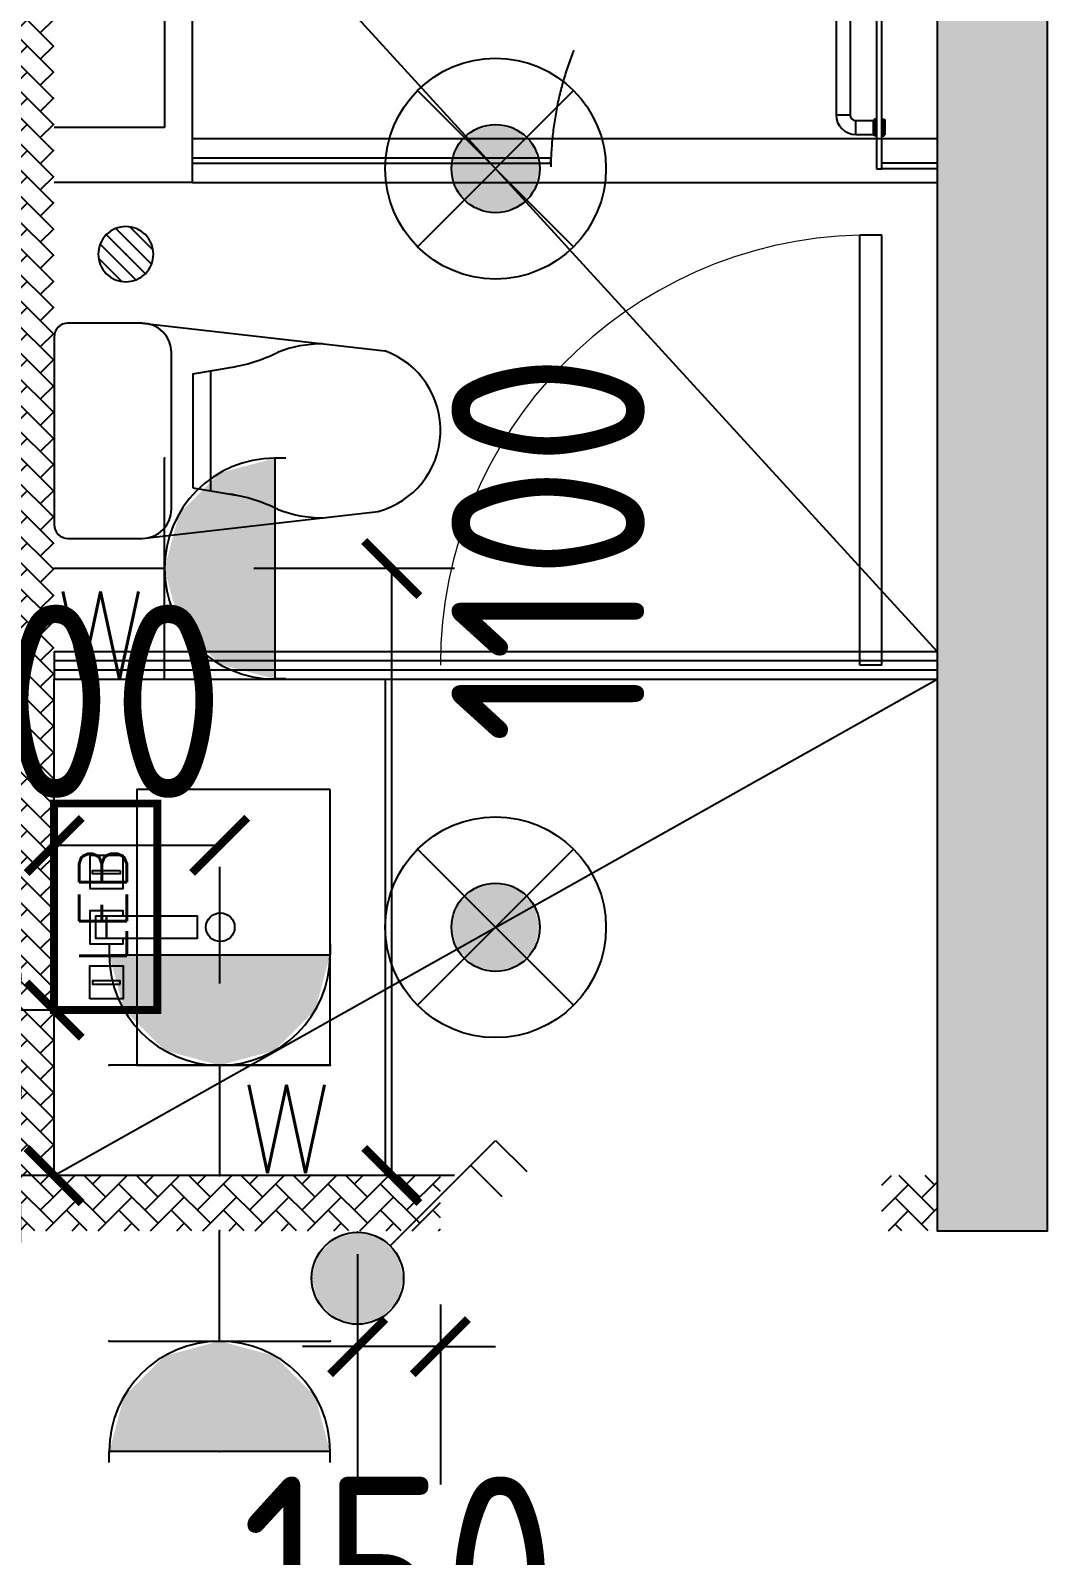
# Model space of a CAD drawing. Extents: x 2803505 to 5851001, y -1372902 to 24339.
# Drawn here: x 3443219 to 3445062, y -763925 to -761161 of the extents above; entities that cross this region are included whole.
import ezdxf
from ezdxf.enums import TextEntityAlignment as Align

# ---------------------------------------------------------------- set-up
doc = ezdxf.new("R2010")
doc.units = 0
doc.header["$LTSCALE"] = 1000
doc.header["$MEASUREMENT"] = 0
doc.linetypes.add('DASH', pattern=[0.35, 0.25, -0.1])
doc.layers.get('0').update_dxf_attribs({"linetype": 'CONTINUOUS'})
doc.layers.get('Defpoints').update_dxf_attribs({"linetype": 'CONTINUOUS'})
for name, color, linetype in [('!!电气', 1, 'CONTINUOUS'), ('COLU', 7, 'CONTINUOUS'), ('CURTWALL', 4, 'CONTINUOUS'), ('EQUIP-插座', 3, 'CONTINUOUS'), ('EQUIP-照明', 3, 'CONTINUOUS'), ('IP-bath&kitchen-JOHNSON', 4, 'CONTINUOUS'), ('LVTRY', 252, 'CONTINUOUS'), ('P-bath&kitchen-JOHNSON', 4, 'CONTINUOUS'), ('S-砼墙填充', 251, 'CONTINUOUS'), ('TEL_TEXT', 7, 'CONTINUOUS'), ('保温', 6, 'CONTINUOUS')]:
    doc.layers.add(name, color=color, linetype=linetype)
doc.layers.add('EQUIP-消防', color=3, linetype='CONTINUOUS', lineweight=20)
doc.styles.add('_TEL_DIM', font='SIMPLEX', dxfattribs={"width": 0.8, "height": 3.5, "bigfont": 'HZTXT'})
doc.styles.get("Standard").update_dxf_attribs({"font": 'gbenor.shx', "bigfont": 'gbcbig.shx'})
doc.dimstyles.get("Standard").update_dxf_attribs({"dimscale": 100, "dimtxt": 3.5, "dimasz": 1, "dimexe": 2.5, "dimexo": 3, "dimgap": 1.5, "dimtad": 1, "dimdec": 0, "dimzin": 0, "dimdsep": 46, "dimtxsty": 'Standard', "dimblk": 'ARCHTICK', "dimcen": 0.09, "dimadec": 0, "dimazin": 0, "dimtfac": 1, "dimtdec": 0, "dimtix": 1, "dimtmove": 2, "dimatfit": 3, "dimfxl": 1, "dimtolj": 1, "dimtzin": 0, "dimarcsym": 0})
pattern_1 = [(45, (0, 0), (0, 47.41575231924514), [100.584, -33.528]), (135, (23.70786, 23.70786), (3.05311331771918e-15, 47.41575231924513), [100.584, -33.528])]

# ---------------------------------------------------------------- blocks, each defined once
blk = doc.blocks.new('GDGDGRD')
at = {"layer": 'S-砼墙填充'}
h = blk.add_hatch(color=252, dxfattribs=at)
h.dxf.hatch_style = 1
h.paths.add_polyline_path([(440466.5786993939, 295815.3630854118), (440466.5786993939, 295615.3630854118), (440816.533783895, 295615.3630854151), (440816.5337826959, 292815.3630859881), (441016.5337826959, 292815.3630859881), (441016.533783895, 295815.3630854151)])
at = {"layer": 'COLU', "color": 252}
blk.add_lwpolyline([(440466.5786993939, 295815.3630854118), (440466.5786993939, 295615.3630854118), (440816.533783895, 295615.3630854151), (440816.5337826959, 292815.3630859881), (441016.5337826959, 292815.3630859881), (441016.533783895, 295815.3630854151)], close=True, dxfattribs=at)
blk = doc.blocks.new('$lvtry$00000171')
for p, q in [((-74.24621202462731, 10.60660171788186), (-10.60660171788186, 74.24621202462731)), ((-69.81875867368217, -27.39235180270043), (27.39235180242758, 69.81875867368217)), ((-53.03300858900184, -53.03300858886359), (53.03300858900184, 53.03300858886359)), ((-27.39235180242758, -69.81875867368217), (69.81875867368217, 27.39235180270043)), ((10.60660171788186, -74.24621202462731), (74.24621202462731, -10.60660171788186))]:
    blk.add_line(p, q)
blk.add_circle((0, 0), 75)
blk.add_point((0, 0))
blk = doc.blocks.new('DSGDFGF')
blk.add_hatch(color=252).paths.add_polyline_path([(677792.0948928643, 343575.9044795057), (677790.945247743, 343578.6754569677), (677782.632315357, 343575.2265216037), (677783.7819604783, 343572.4555441417)])
at = {"color": 252}
for p, q in [((677780.9880316098, 343575.0856533385), (677792.7524742372, 343579.9665786644)), ((677781.6323658291, 343574.8116546075), (677782.17048578, 343575.0349140835)), ((677781.7727300618, 343558.7877033984), (677783.9726685529, 343558.3057798852)), ((677783.9726685529, 343558.3057798852), (677781.8258801228, 343558.3344869695)), ((677792.5791023793, 343566.792001689), (677782.079101353, 343566.7846337222)), ((677792.5576464697, 343568.0559877249), (677782.1242226405, 343568.0573197514)), ((677782.17048578, 343575.0349140835), (677783.5117384215, 343571.8021070444)), ((677782.3295456805, 343566.7848094617), (677782.3270431731, 343547.1833053526)), ((677783.5117384215, 343571.8021070444), (677792.7483299616, 343575.6342574489)), ((677787.3309414568, 343577.7172501164), (677787.3259471478, 343538.5980988075)), ((677792.9459211269, 343558.8559278402), (677790.7458596539, 343558.3745660713)), ((677790.7458596539, 343558.3745660713), (677792.8926553441, 343558.4027249973)), ((677791.40707732, 343578.8670644879), (677793.0544943778, 343579.5505579516)), ((677791.40707732, 343578.8670644879), (677792.7483299616, 343575.6342574489)), ((677792.329546658, 343566.791826573), (677792.3268176252, 343545.4160080955)), ((676468.8753845392, 342807.069641557), (676404.0679775509, 342871.8770485456)), ((676471.8270201067, 342832.4022772391), (676429.4006132327, 342874.828684113)), ((676440.5911132898, 342778.7853703078), (676375.7837063015, 342843.5927772964)), ((676457.6848844821, 342789.9758703651), (676386.9742063587, 342860.6865484883)), ((677752.3193099041, 342860.3318190202), (677792.3193099041, 342860.3318190241)), ((677752.3193099796, 342080.3318190202), (677752.3193099041, 342860.3318190202)), ((677792.3193099796, 342080.3318190241), (677792.3193099041, 342860.3318190241)), ((676415.258477608, 342775.8337347403), (676372.832070734, 342818.2601416143)), ((676292.3319744077, 342675.175474132), (676292.3319744077, 342335.175474132)), ((676451.7308107093, 342700.175474132), (676317.3319744077, 342700.175474132)), ((676451.7308107093, 342700.175474132), (676891.6440169881, 342650.0865951551)), ((676505.0032607093, 342363.4479241321), (676505.0032607093, 342646.903024132)), ((676543.6494503776, 342608.3882713533), (676622.4478282128, 342621.9583502086)), ((676543.6494503776, 342608.3882713533), (676543.649450378, 342401.9626769107)), ((676575.6129203779, 342613.89278579), (676575.6129203779, 342396.458162474)), ((676543.649450378, 342401.9626769107), (676622.4478282132, 342388.3925980554)), ((676451.7308107093, 342310.175474132), (676879.4269694709, 342358.8733100445)), ((676317.3319744077, 342310.175474132), (676451.7308107093, 342310.175474132)), ((677792.3193099796, 342080.3318190241), (677752.3193099796, 342080.3318190202))]:
    blk.add_line(p, q, dxfattribs=at)
for points in [[(676792.3298012011, 341855.337567487), (676442.3298012007, 341855.337567487), (676442.3298012011, 341355.6371492364), (676792.3298012007, 341355.6371492364)], [(676357.2296608228, 341735.4877446934), (676357.2296608232, 341675.4877446934), (676417.2296608232, 341675.4877446934), (676417.2296608232, 341735.4877446934)], [(676412.2296608228, 341708.4877446934), (676412.2296608228, 341702.4877446934), (676362.2296608228, 341702.4877446934), (676362.2296608228, 341708.4877446934)], [(676387.2296608232, 341585.4877446934), (676387.2296608228, 341625.4877446934), (676367.2296608228, 341625.4877446934), (676367.2296608232, 341585.4877446934)], [(676387.2296608228, 341625.4877446934), (676387.2296608232, 341585.4877446934), (676552.2296608228, 341585.4877446934), (676552.2296608232, 341625.4877446934)], [(676357.2296608228, 341475.4877446934), (676357.2296608228, 341535.4877446934), (676417.2296608228, 341535.4877446934), (676417.2296608228, 341475.4877446934)], [(676412.2296608228, 341502.4877446934), (676412.2296608232, 341508.4877446934), (676362.2296608232, 341508.4877446934), (676362.2296608232, 341502.4877446934)]]:
    blk.add_lwpolyline(points, close=True, dxfattribs=at)
blk.add_lwpolyline([(676417.2296608228, 341625.4877446934), (676417.2296608228, 341635.4877446934), (676357.2296608232, 341635.4877446934), (676357.2296608228, 341575.4877446934), (676417.2296608228, 341575.4877446934), (676417.2296608232, 341585.4877446934)], dxfattribs=at)
blk.add_circle((676593.4908165431, 341605.4877446934), 26, dxfattribs=at)
for centre, radius, start, end in [((677793.4899544469, 343561.8799983214), 13.51105029248686, 155.1523536758301, 208.9779472918613), ((677800.8262372996, 343573.5114288006), 20.48112573357894, 177.9914884891074, 196.9002533871183), ((677781.3549642822, 343574.1554058451), 1, 111.5265713365505, 175.7651598683885), ((677800.8730506601, 343573.5215271715), 19.52885339284392, 177.4658112272371, 196.248373089559), ((677795.954577047, 343562.2487149481), 14.59806099666519, 161.897335375885, 193.7146805687785), ((677781.8630078705, 343574.3680283585), 0.5, 112.7329724064442, 178.0541836348894), ((677791.1560326809, 343559.6483127771), 9.42220170707689, 188.0154059306584, 204.2283485906647), ((677781.3818772887, 343560.532450597), 11.70614123311011, 335.4186477765547, 349.5176669162669), ((677816.4082569, 343571.0050704498), 24.03224306675829, 160.7608675390812, 187.0487373483804), ((677781.0403551958, 343562.2821468745), 12.3887641438454, 343.9450830201525, 21.34776538522304), ((677793.2008771887, 343578.885797779), 1.170107913508445, 340.0401063810795, 112.5329724066553), ((677781.2932454327, 343561.875538118), 13.39994098009156, 330.1502239951137, 25.08154449328612), ((677793.246101898, 343579.0887283746), 0.5, 340.7608675390812, 112.5329724066553), ((677813.7017490092, 343571.4403379513), 20.6409126368038, 160.0401063810795, 190.8473097315479), ((677782.1078064376, 343555.576496405), 0.5, 208.9779472918613, 24.22834859066465), ((677792.4817948093, 343555.4548808204), 0.5, 155.4186477765547, 330.1502239951137), ((676317.3319744077, 342675.175474132), 25, 90, 180), ((676451.7308107088, 342646.9030241317), 53.27245000000253, 0, 90), ((676566.256129127, 342910.360941158), 293.8257332377133, 278.5171808091275, 296.4631460147689), ((676779.2421931787, 342438.8079979062), 224.0767612256723, 90, 111.4797808289061), ((676839.6828811681, 342506.4035720532), 152.7899563564, 285.0773243456341, 70.11812123085457), ((676566.256129127, 342099.9900071058), 293.8257332377133, 63.53685398523108, 81.48281919087255), ((676451.7308107088, 342363.4479241321), 53.27245000000602, 270, 0), ((676779.2421931787, 342571.5429503578), 224.0767612256445, 248.5202191710939, 270), ((676317.3319744077, 342335.175474132), 25, 180, 270)]:
    blk.add_arc(centre, radius, start, end, dxfattribs=at)
at = {"color": 252, "lineweight": 13}
blk.add_arc((677772.3193099796, 342080.3318190221), 780, 91.46928358689541, 180.0000000055445, dxfattribs=at)
at = {"color": 252, "extrusion": (0, 0, -1)}
blk.add_ellipse((676422.3295454204, 342825.3312094267), major_axis=(-35.3553390616549, 35.3553390616549), ratio=0.9999999999998849, start_param=5.49778714378208, end_param=11.78097245096167, dxfattribs=at)
at = {"color": 252}
blk.add_open_spline([(677782.3270431731, 343547.1833053526), (677783.2225082375, 343546.3844084057), (677785.0384523292, 343544.764298087), (677788.2315950908, 343548.5217681985), (677790.7770637416, 343546.5913199963), (677792.3268176252, 343545.4160080955)], degree=3, knots=[0, 0, 0, 0, 3.066329070407599, 6.218313121244897, 11.12413523619883, 11.12413523619883, 11.12413523619883, 11.12413523619883], dxfattribs=at)
blk.add_point((676422.3295454204, 342825.3312094267), dxfattribs=at)
at = {"layer": 'CURTWALL', "color": 252}
for p, q in [((676292.3193125755, 342105.3318188789), (677892.3193125913, 342105.3318190337)), ((676292.3193125755, 342105.3318188789), (676292.3193125804, 342055.3318188789)), ((677892.3193125913, 342105.3318190337), (677892.3193125962, 342055.3318190337)), ((676292.3193125771, 342088.6651522122), (677892.319312593, 342088.665152367)), ((676292.3193125788, 342071.9984855456), (677892.3193125946, 342071.9984857004)), ((676292.3193125804, 342055.3318188789), (677892.3193125962, 342055.3318190337))]:
    blk.add_line(p, q, dxfattribs=at)
at = {"layer": 'IP-bath&kitchen-JOHNSON', "color": 252}
for p, q in [((676492.3319719185, 343855.3312094221), (676492.331953106, 343055.0197000016)), ((676542.3319719185, 343855.3312094221), (676542.3319289016, 342955.0196913155)), ((676755.4934253928, 343548.528566928), (676817.2809552698, 343637.9535619311)), ((676542.3319719185, 343553.9336697603), (676542.3537818899, 343406.7208867643)), ((676715.8575761254, 343490.9102943449), (676591.5991509663, 343490.8918851235)), ((676803.696527337, 343480.3080623398), (676966.9983928963, 343480.3322559524)), ((676715.8606918356, 343469.879896774), (676591.6022666765, 343469.8614875526)), ((676755.5136416124, 343412.0732779072), (676817.3276658858, 343322.6665948082)), ((676492.331953106, 343055.0197000016), (676292.3295265906, 343055.0197000032)), ((676542.331932724, 343035.0196551088), (677892.3295454062, 343035.0196507949)), ((676542.331932724, 343000.0196551071), (677192.3295454478, 343000.0196505642)), ((676542.331932724, 342990.0196551071), (677192.3413922582, 342990.0196503444)), ((677192.3413922582, 342990.0196503444), (677192.3413922533, 343000.0196505642)), ((677892.3295454031, 342990.0196503291), (677792.3295457542, 342990.0196503627)), ((677792.3295457542, 342980.0196503627), (677792.329545758, 342990.0196503627)), ((677892.3295454031, 342980.0196503291), (677792.3295457542, 342980.0196503627)), ((676542.3319289016, 342955.0196913155), (676292.3295242395, 342955.0197074407)), ((676542.331932724, 342955.019720073), (677892.3295454059, 342955.0196507949))]:
    blk.add_line(p, q, dxfattribs=at)
blk.add_lwpolyline([(676542.3319719185, 343553.9336697603), (676558.1047700966, 343553.9360065429), (676558.126580068, 343406.7232235469), (676542.3537818899, 343406.7208867643)], dxfattribs=at)
for points in [[(676573.0120572598, 343506.6316037667, 0.3641418619200187), (676558.1100782104, 343518.1073396252, 0.0204951839784475)], [(676591.5991509663, 343490.8918851235, -0.2143900455666535), (676573.0120572598, 343506.6316037667, -7.649644273232357)], [(676573.019850027, 343454.0320413563, -0.3641418619200349), (676558.1212719543, 343442.5518904647, -0.0204951839784475)], [(676591.7843340248, 343469.8615145264, 0.214893116671168), (676573.019850027, 343454.0320413563, 7.649644273232357)]]:
    blk.add_lwpolyline(points, format="xyb", dxfattribs=at)
blk.add_arc((676715.8591339806, 343480.3950955594), 10.51519890083, 270.0084885244472, 90.0084885244472, dxfattribs=at)
for centre, major_axis, ratio, start_param, end_param in [((676723.6381181092, 343480.3962480368), (-0.007947577431149799, 53.64446784366916), 0.9875770290783108, 1.768090240399728, 7.656687720196345), ((676721.1153553405, 343480.3958742828), (0.00755019398102967, -50.96224354547061), 0.9900522014073144, -1.362970376127611, 4.504563029716158), ((676720.1120954764, 343480.395725647), (0.003971184709227316, -26.80467884093611), 0.9948122416210567, -1.167676844559286, 4.309269498205915), ((676707.0784556535, 343492.8506407556), (-1.43284560373854, -0.0002122800557429555), 0.8500000000096485, 4.712388980370823, 10.99557428755041), ((676731.5129137598, 343492.8542607866), (-1.432845603753048, -0.0002122803371705082), 0.8500000000010156, 4.712388980193717, 10.9955742873733), ((676707.0821466842, 343467.9369491475), (-1.432845603738555, -0.0002122799454670566), 0.8500000000096485, -1.570796326743344, 4.712388980436241), ((676731.5166047905, 343467.9405691784), (-1.432845603753064, -0.0002122802268945093), 0.8500000000010158, 4.712388980259137, 10.99557428743872)]:
    blk.add_ellipse(centre, major_axis=major_axis, ratio=ratio, start_param=start_param, end_param=end_param, dxfattribs=at)
at = {"layer": 'LVTRY', "color": 252}
for p, q in [((676292.319311518, 341155.3318184384), (676292.3193115267, 342055.3308562199)), ((676292.3193115267, 342055.3308562199), (676892.3193115271, 342055.3308562199)), ((676892.3193115271, 342055.3308562199), (676892.3193115182, 341155.3318184384)), ((676892.3193115182, 341155.3318184384), (676292.319311518, 341155.3318184384))]:
    blk.add_line(p, q, dxfattribs=at)
at = {"layer": 'P-bath&kitchen-JOHNSON', "color": 252}
for p, q in [((677792.3295455992, 343566.7835327702), (677782.3295456807, 343566.7848094617)), ((677782.3295456807, 343566.7848094617), (677782.3295458518, 342980.0209270555)), ((677792.3295457703, 342980.0196503638), (677792.3295455992, 343566.7835327702)), ((677776.6303113614, 343529.4548048538), (677744.95031163, 343529.4507602764)), ((677744.95031163, 343529.4507602764), (677744.9535472917, 343504.1067604618)), ((677782.2360026708, 343512.4154226825), (677782.2398266174, 343542.3674224311)), ((677782.2398266174, 343542.3674224311), (677788.5758265636, 343542.3666135194)), ((677785.1184337127, 343531.4569372017), (677785.1160026519, 343512.4150549952)), ((677785.1173955371, 343523.3251725378), (677785.1198265981, 343542.367054744)), ((677785.1198265981, 343542.367054744), (677787.423532445, 343540.0627606274)), ((677787.4215984105, 343524.9139607344), (677787.423532445, 343540.0627606274)), ((677788.5755324139, 343540.0626135522), (677788.5758265636, 343542.3666135194)), ((677788.5758265636, 343542.3666135194), (677790.3036059632, 343540.638392925)), ((677790.3035324257, 343540.06239294), (677790.3036058284, 343540.637339097)), ((677798.5183111951, 343529.4575992891), (677853.2383107445, 343529.4645853768)), ((677803.9392645855, 343542.3688931896), (677806.819264537, 343542.3692608783)), ((677803.9392645855, 343542.3688931896), (677803.9430885493, 343512.4168934405)), ((677806.819264537, 343542.3692608783), (677809.1235586847, 343540.0655550621)), ((677806.819264537, 343542.3692608783), (677806.8214895052, 343524.9417306737)), ((677806.8230885009, 343512.4172611294), (677806.8208635331, 343529.8447913342)), ((677809.1267943464, 343514.7215552478), (677809.1235586847, 343540.0655550621)), ((677830.2015465883, 343504.1176440517), (677830.1983109268, 343529.4616438664)), ((677776.6335470229, 343504.1108050391), (677744.9535472917, 343504.1067604618)), ((677782.2360026708, 343512.4154226825), (677788.5720026172, 343512.4146137708)), ((677785.1160026519, 343512.4150549952), (677787.4202967978, 343514.7187608129)), ((677787.4215984105, 343524.9139607344), (677787.4202967978, 343514.7187608129)), ((677788.5722967668, 343514.7186137382), (677788.5720026172, 343512.4146137708)), ((677788.5720026172, 343512.4146137708), (677790.3002232413, 343514.1423931411)), ((677790.3002967787, 343514.7183931256), (677790.3002233759, 343514.1434469686)), ((677798.5215468572, 343504.1135994745), (677853.2415464063, 343504.1205855621)), ((677803.9430885493, 343512.4168934405), (677806.8230885009, 343512.4172611294)), ((677806.8230885009, 343512.4172611294), (677809.1267943464, 343514.7215552478)), ((677709.242871261, 343493.7342012243), (677709.2210296938, 343078.0503174085)), ((677709.242871261, 343493.7342012243), (677734.5868710461, 343493.7374368862)), ((677734.5868710461, 343493.7374368862), (677734.565029479, 343078.0535530703)), ((677709.2210296938, 343078.0503174085), (677734.565029479, 343078.0535530703)), ((677744.9343530842, 343067.686876854), (677776.6143528158, 343067.6909214312)), ((677744.9375887462, 343042.3428770395), (677744.9343530842, 343067.686876854)), ((677778.9180586609, 343069.9952155498), (677776.6143528158, 343067.6909214312)), ((677776.6143528158, 343067.6909214312), (677776.6175884774, 343042.346921617)), ((677781.7980586418, 343069.9955832384), (677778.9180586609, 343069.9952155498)), ((677778.9180586609, 343069.9952155498), (677778.9218826251, 343040.0432158009)), ((677781.7980586418, 343069.9955832384), (677781.8018826058, 343040.0435834894)), ((677793.3180585504, 343069.9970539934), (677796.1980585019, 343069.9974216822)), ((677793.3218825144, 343040.045054245), (677793.3180585504, 343069.9970539934)), ((677796.2018824657, 343040.045421934), (677796.1980585019, 343069.9974216822)), ((677796.1980585019, 343069.9974216822), (677797.9262791271, 343068.2696423131)), ((677797.9296618646, 343041.77364253), (677797.9262791271, 343068.2696423131)), ((677744.9375887462, 343042.3428770395), (677776.6175884774, 343042.346921617)), ((677778.9218826251, 343040.0432158009), (677776.6175884774, 343042.346921617)), ((677781.8018826058, 343040.0435834894), (677778.9218826251, 343040.0432158009)), ((677793.3218825144, 343040.045054245), (677796.2018824657, 343040.045421934)), ((677782.3295458518, 342980.0209270555), (677792.3295457703, 342980.0196503638))]:
    blk.add_line(p, q, dxfattribs=at)
at = {"layer": 'P-bath&kitchen-JOHNSON', "color": 252, "linetype": 'DASH'}
blk.add_arc((677778.5077536344, 342977.5726101489), 586.199339652145, 89.7967155947477, 179.3922413721004, dxfattribs=at)
at = {"layer": 'P-bath&kitchen-JOHNSON', "color": 252}
blk.add_arc((677844.6778526714, 343516.7914923518), 15.29342111015146, 304.0529847197245, 55.96164514557246, dxfattribs=at)
for centre, major_axis, start_param, end_param in [((677744.9548709716, 343493.7387605658), (-0.001323679818178505, 10.36799992538069), 0, 1.570796326794897), ((677744.9330294044, 343078.0548767501), (-0.004559341591806618, 35.71199971055373), 1.570796326794897, 3.141592653589793), ((677744.9330294044, 343078.0548767501), (-0.001323679818178505, 10.36799992538069), 1.570796326794897, 3.141592653589793)]:
    blk.add_ellipse(centre, major_axis=major_axis, ratio=1, start_param=start_param, end_param=end_param, dxfattribs=at)
at = {"layer": 'LVTRY', "color": 252, "xscale": -0.6666666667107826, "yscale": 0.6666666667107826}
blk.add_blockref('$lvtry$00000171', (676672.3319719185, 343725.3312094244), dxfattribs=at)
blk = doc.blocks.new('VXVXVXDVXDVXVDX')
at = {"layer": '保温', "linetype": 'ByBlock', "ltscale": 10}
h = blk.add_hatch(dxfattribs=at)
h.set_pattern_fill('AR-HBONE', color=251, scale=55)
h.set_pattern_definition(pattern_1)
h.paths.add_polyline_path([(439216.5566533464, 295615.3630856458), (439116.5786833004, 295615.3630856572), (439116.5787228292, 292815.3647226573), (439216.5566928774, 292815.205914998)])
h = blk.add_hatch(dxfattribs=at)
h.set_pattern_fill('AR-HBONE', color=251, scale=55)
h.set_pattern_definition(pattern_1)
h.paths.add_polyline_path([(439916.5440366926, 292815.3630695704), (439916.5439957516, 292915.3630695795), (439216.5439890579, 292915.3663425051), (439216.544029999, 292815.366342496)])
h = blk.add_hatch(dxfattribs=at)
h.set_pattern_fill('AR-HBONE', color=251, scale=55)
h.set_pattern_definition([(45, (-568246.0734569386, -58773.16821852978), (0, 47.41575231924514), [100.584, -33.528]), (135, (-568222.3655969386, -58749.46035852976), (3.05311331771918e-15, 47.41575231924513), [100.584, -33.528])])
h.paths.add_polyline_path([(440816.5338031878, 292815.363078409), (440816.5337622468, 292915.3630784181), (440716.5439890287, 292915.3663510867), (440716.5440299697, 292815.3663510776)])
blk = doc.blocks.new('A$C100F5A36')
at = {"color": 252}
for name, p in [('GDGDGRD', (-408814.112811693, -305497.7630110036)), ('VXVXVXDVXDVXVDX', (-408814.112811693, -305497.7630110036)), ('DSGDFGF', (-645889.8881136938, -353737.7317520331))]:
    blk.add_blockref(name, p, dxfattribs=at)
blk = doc.blocks.new('$equip$00001149')
for p, q in [((-0.353553390592424, 0.353553390592424), (0.353553390592424, -0.353553390592424)), ((0.353553390592424, 0.353553390592424), (-0.353553390592424, -0.353553390592424))]:
    blk.add_line(p, q)
for radius in [0.5, 0.2]:
    blk.add_circle((0, 0), radius)
for points in [[(-0.09999999999854481, 0.1732050807586347), (0.09999999999854481, 0.1732050807586347), (-0.1732050807586347, 0.09999999999854481), (0.1732050807586347, 0.09999999999854481)], [(0, 0.2000000000007276), (0, 0.2000000000007276), (-0.09999999999854481, 0.1732050807586347), (0.09999999999854481, 0.1732050807586347)], [(-0.1732050807586347, 0.09999999999854481), (0.1732050807586347, 0.09999999999854481), (-0.2000000000007276, 0), (0.2000000000007276, 0)], [(-0.1732050807586347, -0.09999999999854481), (0.1732050807586347, -0.09999999999854481), (-0.2000000000007276, 0), (0.2000000000007276, 0)], [(-0.09999999999854481, -0.1732050807586347), (0.09999999999854481, -0.1732050807586347), (-0.1732050807586347, -0.09999999999854481), (0.1732050807586347, -0.09999999999854481)], [(0, -0.2000000000007276), (0, -0.2000000000007276), (-0.09999999999854481, -0.1732050807586347), (0.09999999999854481, -0.1732050807586347)]]:
    blk.add_solid(points)
at = {"flags": 9}
blk.add_attdef('A', (0, 0), '', height=2e-05, dxfattribs=at)
blk = doc.blocks.new('$equip$00001764')
for p, q in [((-0.5, 1.049999999999272), (-0.5, 1)), ((0.5, 1.049999999999272), (0.5, 1)), ((-0.5, 1), (0.5, 1)), ((0.5, 0.5), (-0.5, 0.5)), ((0, 0.5), (0, 0))]:
    blk.add_line(p, q)
blk.add_arc((0, 1), 0.500000000000025, 180, 0)
for p in [(-0.5, 0.5), (0.5, 0.5), (0, 0)]:
    blk.add_point(p)
for points in [[(0.4330127018911298, 0.75), (-0.4330127018911298, 0.75), (0.5, 1), (-0.5, 1)], [(0.25, 0.5669872981052322), (-0.25, 0.5669872981052322), (0.4330127018911298, 0.75), (-0.4330127018911298, 0.75)], [(0, 0.5), (0, 0.5), (0.25, 0.5669872981052322), (-0.25, 0.5669872981052322)]]:
    blk.add_solid(points)
at = {"color": 7, "style": '_TEL_DIM'}
blk.add_attdef('$TEXT$', text='', height=0.4, dxfattribs=at).set_placement((0.3030595533709857, 0.2110205339395179), align=Align.MIDDLE_CENTER)
at = {"color": 7, "style": '_TEL_DIM', "flags": 1}
blk.add_attdef('A', text='', height=2e-05, dxfattribs=at).set_placement((0, 0), align=Align.MIDDLE_CENTER)
blk = doc.blocks.new('_ArchTick')
at = {"color": 0, "linetype": 'ByBlock', "const_width": 0.15}
blk.add_lwpolyline([(-0.5, -0.5), (0.5, 0.5)], dxfattribs=at)
blk = doc.blocks.new('*D449')
at = {"layer": '!!电气', "color": 0, "lineweight": -2, "transparency": 16777216}
for p, q in [((3443320.515285586, -762935.9750407115), (3443012.126768024, -762935.9750407115)), ((3443262.126768024, -763235.9750407115), (3443262.126768024, -762935.9750407115)), ((3443320.515285586, -763235.9750407115), (3443012.126768024, -763235.9750407115))]:
    blk.add_line(p, q, dxfattribs=at)
at = {"layer": 'Defpoints', "color": 0, "transparency": 16777216}
for p in [(3443262.126768024, -762935.9750407115), (3443620.515285586, -762935.9750407115), (3443620.515285586, -763235.9750407115)]:
    blk.add_point(p, dxfattribs=at)
at = {"layer": '!!电气', "color": 0, "lineweight": -2, "transparency": 16777216, "xscale": 100, "yscale": 100, "zscale": 100}
for p, rotation in [((3443262.126768024, -762935.9750407115), 90), ((3443262.126768024, -763235.9750407115), 270)]:
    blk.add_blockref('_ArchTick', p, dxfattribs=dict(at, rotation=rotation))
at = {"layer": '!!电气', "color": 0, "transparency": 16777216, "insert": (3443028.72806188, -763085.9750407109), "char_height": 350, "attachment_point": 5, "rotation": 90}
blk.add_mtext('\\A1;300', dxfattribs=at)
blk = doc.blocks.new('$equip$00002389')
for p, q in [((-0.6499923809533357, 0.6500100000048405), (-0.6499923809533357, 1.000000338535756e-05)), ((0.6500076190495747, 0.6500100000048405), (-0.6499923809533357, 0.6500100000048405)), ((0.6500076190495747, 1.000000338535756e-05), (0.6500076190495747, 0.6500100000048405)), ((-0.6499923809533357, 1.000000338535756e-05), (0.6500076190495747, 1.000000338535756e-05))]:
    blk.add_line(p, q)
at = {"const_width": 0.05}
blk.add_lwpolyline([(-0.6499923809533357, 0.6500100000048405), (0.6500076190495747, 0.6500100000048405), (0.6500076190495747, 1.000000338535756e-05), (-0.6499923809533357, 1.000000338535756e-05), (-0.6499923809533357, 0.6500100000048405), (0.6500076190495747, 0.6500100000048405)], dxfattribs=at)
for p in [(7.619048119522631e-06, 0.6500100000048405), (-0.6499923809533357, 0.325010000000475), (0.6500076190495747, 0.325010000000475), (7.619048119522631e-06, 1.000000338535756e-05)]:
    blk.add_point(p)
at = {"color": 7, "style": '_TEL_DIM'}
blk.add_attdef('$TEXT$', text='', height=0.3, dxfattribs=at).set_placement((0.006245616925298236, 0.3429858970193891), align=Align.MIDDLE_CENTER)
at = {"color": 7, "style": '_TEL_DIM', "flags": 1}
blk.add_attdef('A', text='', height=2e-05, dxfattribs=at).set_placement((0, 0), align=Align.MIDDLE_CENTER)
blk = doc.blocks.new('*D451')
at = {"layer": '!!电气', "color": 0, "lineweight": -2, "transparency": 16777216}
for p, q in [((3443562.126768284, -762637.6330857712), (3443262.126768284, -762637.6330857712)), ((3443562.126768284, -762676.2318615771), (3443562.126768284, -762887.6330857712)), ((3443262.126768284, -762734.5810557313), (3443262.126768284, -762887.6330857712))]:
    blk.add_line(p, q, dxfattribs=at)
at = {"layer": 'Defpoints', "color": 0, "transparency": 16777216}
for p in [(3443562.126768284, -762376.2318615771), (3443262.126768284, -762434.5810557313), (3443262.126768284, -762637.6330857712)]:
    blk.add_point(p, dxfattribs=at)
at = {"layer": '!!电气', "color": 0, "lineweight": -2, "transparency": 16777216, "xscale": 100, "yscale": 100, "zscale": 100, "rotation": 180}
blk.add_blockref('_ArchTick', (3443262.126768284, -762637.6330857712), dxfattribs=at)
at = {"layer": '!!电气', "color": 0, "lineweight": -2, "transparency": 16777216, "xscale": 100, "yscale": 100, "zscale": 100}
blk.add_blockref('_ArchTick', (3443562.126768284, -762637.6330857712), dxfattribs=at)
at = {"layer": '!!电气', "color": 0, "transparency": 16777216, "insert": (3443262.126767947, -762376.2318615771), "char_height": 350, "attachment_point": 5}
blk.add_mtext('\\A1;300', dxfattribs=at)
blk = doc.blocks.new('$equip$00001963')
for p, q in [((0.1473139127447212, 0.3556472460822988), (0.624999999996362, 0.8333333333339397)), ((0.624999999996362, 0.8333333333339397), (0.7664213562347868, 0.6919119770955149)), ((0.5118629150056222, 0.7201962483431998), (0.653284271244047, 0.578774892108413))]:
    blk.add_line(p, q)
blk.add_circle((-3.637978807091713e-12, 0.2083333333339397), 0.2083333333334168)
for p in [(0, 0.4166666666660603), (-0.2083333333393966, 0.2083333333375776), (0.2083333333284827, 0.2083333333375776), (0, 0)]:
    blk.add_point(p)
for points in [[(-3.637978807091713e-12, 0.4166666666660603), (-3.637978807091713e-12, 0.4166666666660603), (-0.1041666666715173, 0.3887552924552438), (0.1041666666642413, 0.3887552924552438)], [(-0.1041666666715173, 0.3887552924552438), (0.1041666666642413, 0.3887552924552438), (-0.1804219591249421, 0.312500000001819), (0.1804219591176661, 0.312500000001819)], [(-0.1804219591249421, 0.312500000001819), (0.1804219591176661, 0.312500000001819), (-0.2083333333357587, 0.2083333333339397), (0.2083333333284827, 0.2083333333339397)], [(-0.1804219591249421, 0.1041666666660603), (0.1804219591176661, 0.1041666666660603), (-0.2083333333357587, 0.2083333333339397), (0.2083333333284827, 0.2083333333339397)], [(-0.1041666666715173, 0.02791137421263556), (0.1041666666642413, 0.02791137421263556), (-0.1804219591249421, 0.1041666666660603), (0.1804219591176661, 0.1041666666660603)], [(-3.637978807091713e-12, 1.818989403545856e-12), (-3.637978807091713e-12, 1.818989403545856e-12), (-0.1041666666715173, 0.02791137421263556), (0.1041666666642413, 0.02791137421263556)]]:
    blk.add_solid(points)
at = {"layer": 'TEL_TEXT', "style": '_TEL_DIM', "flags": 1}
blk.add_attdef('A', text='', height=2e-05, dxfattribs=at).set_placement((0, 0), align=Align.MIDDLE_CENTER)
blk = doc.blocks.new('*D429')
at = {"layer": '!!电气', "color": 0, "lineweight": -2, "transparency": 16777216}
for p, q in [((3443812.09206692, -763378.095448707), (3443812.09206692, -763795.9743580136)), ((3443962.09206692, -763469.7741186179), (3443962.09206692, -763795.9743580136)), ((3443812.09206692, -763545.9743580136), (3443712.09206692, -763545.9743580136)), ((3443962.09206692, -763545.9743580136), (3443812.09206692, -763545.9743580136)), ((3443962.09206692, -763545.9743580136), (3444062.09206692, -763545.9743580136))]:
    blk.add_line(p, q, dxfattribs=at)
at = {"layer": 'Defpoints', "color": 0, "transparency": 16777216}
for p in [(3443812.09206692, -763078.095448707), (3443962.09206692, -763169.7741186179), (3443812.09206692, -763545.9743580136)]:
    blk.add_point(p, dxfattribs=at)
at = {"layer": '!!电气', "color": 0, "lineweight": -2, "transparency": 16777216, "xscale": 100, "yscale": 100, "zscale": 100}
blk.add_blockref('_ArchTick', (3443812.09206692, -763545.9743580136), dxfattribs=at)
at = {"layer": '!!电气', "color": 0, "lineweight": -2, "transparency": 16777216, "xscale": 100, "yscale": 100, "zscale": 100, "rotation": 180}
blk.add_blockref('_ArchTick', (3443962.09206692, -763545.9743580136), dxfattribs=at)
at = {"layer": '!!电气', "color": 0, "transparency": 16777216, "insert": (3443887.09206692, -763956.3703436165), "char_height": 350, "attachment_point": 5}
blk.add_mtext('\\A1;150', dxfattribs=at)
blk = doc.blocks.new('*D430')
at = {"layer": '!!电气', "color": 0, "lineweight": -2, "transparency": 16777216}
for p, q in [((3443987.80068511, -762135.920817348), (3443624.055624352, -762135.920817348)), ((3443874.055624352, -763235.920817348), (3443874.055624352, -762135.920817348)), ((3443987.80068511, -763235.920817348), (3443624.055624352, -763235.920817348))]:
    blk.add_line(p, q, dxfattribs=at)
at = {"layer": 'Defpoints', "color": 0, "transparency": 16777216}
for p in [(3443874.055624352, -762135.920817348), (3444287.80068511, -762135.920817348), (3444287.80068511, -763235.920817348)]:
    blk.add_point(p, dxfattribs=at)
at = {"layer": '!!电气', "color": 0, "lineweight": -2, "transparency": 16777216, "xscale": 100, "yscale": 100, "zscale": 100}
for p, rotation in [((3443874.055624352, -762135.920817348), 90), ((3443874.055624352, -763235.920817348), 270)]:
    blk.add_blockref('_ArchTick', p, dxfattribs=dict(at, rotation=rotation))
at = {"layer": '!!电气', "color": 0, "transparency": 16777216, "insert": (3444157.300105886, -762099.8594544732), "char_height": 350, "attachment_point": 5, "rotation": 90}
blk.add_mtext('\\A1;1100', dxfattribs=at)
blk = doc.blocks.new('$equip$00001237')
for p, q in [((-0.5, 1.05000000000291), (-0.5, 1)), ((0.5, 1.05000000000291), (0.5, 1)), ((-0.5, 1), (0.5, 1)), ((0.5, 0.5), (-0.5, 0.5)), ((0, 0.5), (0, 0))]:
    blk.add_line(p, q)
blk.add_arc((0, 1), 0.500000000000025, 180, 0)
for p in [(0, 1), (-0.5, 0.5), (0.5, 0.5), (0, 0)]:
    blk.add_point(p)
for points in [[(0.4330127018911298, 0.75), (-0.4330127018911298, 0.75), (0.5, 1), (-0.5, 1)], [(0.25, 0.5669872981088702), (-0.25, 0.5669872981088702), (0.4330127018911298, 0.75), (-0.4330127018911298, 0.75)], [(0, 0.5), (0, 0.5), (0.25, 0.5669872981088702), (-0.25, 0.5669872981088702)]]:
    blk.add_solid(points)
at = {"flags": 9}
blk.add_attdef('A', (0, 0), '', height=2e-05, dxfattribs=at)

msp = doc.modelspace()

# ---------------------------------------------------------------- block references
at = {"layer": '!!电气'}
msp.add_blockref('A$C100F5A36', (3412859.66086701, -750653.5751154518), dxfattribs=at)

# ---------------------------------------------------------------- next in the draw order: linework, layer by layer
at = {"layer": '!!电气', "color": 1}
for points in [[(3444862.081838463, -762285.9750484512), (3443262.126768076, -760535.9750411788)], [(3443262.092064834, -763235.9403375271), (3444862.081838441, -762335.9750484512)]]:
    msp.add_lwpolyline(points, dxfattribs=at)

# ---------------------------------------------------------------- next in the draw order: block references
at = {"layer": 'EQUIP-插座', "color": 6}
ref = msp.add_blockref('$equip$00001764', (3443262.092064834, -762135.920817348), dxfattribs=dict(at, xscale=400, yscale=400, zscale=400, rotation=269.9999999987747))
ref.add_attrib('$TEXT$', 'W', dxfattribs={"layer": '0', "color": 7, "height": 160, "style": '_TEL_DIM'}).set_placement((3443346.500278409, -762257.1446386983), align=Align.MIDDLE_CENTER)
at = {"layer": 'EQUIP-插座', "color": 2, "xscale": 400, "yscale": 400, "zscale": 400}
msp.add_blockref('$equip$00001764', (3443562.126768284, -763235.9750490466), dxfattribs=at).add_auto_attribs({'$TEXT$': 'W'})
at = {"layer": 'EQUIP-插座', "color": 2, "xscale": 400, "yscale": 400, "zscale": 400, "rotation": 180.0000000075595}
msp.add_blockref('$equip$00001237', (3443562.126768284, -763335.9750406233), dxfattribs=at)
at = {"layer": 'EQUIP-消防', "color": 7, "xscale": 288, "yscale": 288, "zscale": 288, "rotation": 90}
msp.add_blockref('$equip$00002389', (3443449.29494484, -762748.7766267485), dxfattribs=at).add_auto_attribs({'$TEXT$': 'LEB'})
at = {"layer": 'EQUIP-照明', "color": 2, "xscale": 400, "yscale": 400, "zscale": 400}
for p in [(3444062.10430327, -761410.9750448151), (3444062.086951638, -762785.9576929891)]:
    msp.add_blockref('$equip$00001149', p, dxfattribs=at)
at = {"layer": 'EQUIP-照明', "color": 1, "xscale": 400, "yscale": 400, "zscale": 400}
msp.add_blockref('$equip$00001963', (3443812.09206692, -763505.4028291663), dxfattribs=at)

# ---------------------------------------------------------------- next in the draw order: dimensions: what is measured, and where the dimension line sits
at = {"layer": '!!电气', "color": 1}
for base, p1, p2, picture, middle in [((3443874.055624352, -762135.920817348), (3444287.80068511, -763235.920817348), (3444287.80068511, -762135.920817348), '*D430', (3444157.300105886, -762099.8594544732)), ((3443262.126768024, -762935.9750407115), (3443620.515285586, -763235.9750407115), (3443620.515285586, -762935.9750407115), '*D449', (3443028.72806188, -763085.9750407109))]:
    dim = msp.add_linear_dim(base=base, p1=p1, p2=p2, angle=90, dimstyle='Standard', override={"dimzin": 8}, dxfattribs=at)
    dim.commit()
    dim.dimension.update_dxf_attribs({"geometry": picture, "text_midpoint": middle, "dimtype": 128})
for base, p1, p2, picture, middle in [((3443262.126768284, -762637.6330857712), (3443562.126768284, -762376.2318615771), (3443262.126768284, -762434.5810557313), '*D451', (3443262.126767947, -762376.2318615771)), ((3443812.09206692, -763545.9743580136), (3443962.09206692, -763169.7741186179), (3443812.09206692, -763078.095448707), '*D429', (3443887.09206692, -763956.3703436165))]:
    dim = msp.add_linear_dim(base=base, p1=p1, p2=p2, dimstyle='Standard', override={"dimzin": 8}, dxfattribs=at)
    dim.commit()
    dim.dimension.update_dxf_attribs({"geometry": picture, "text_midpoint": middle, "dimtype": 128})

doc.saveas('drawing.dxf')
